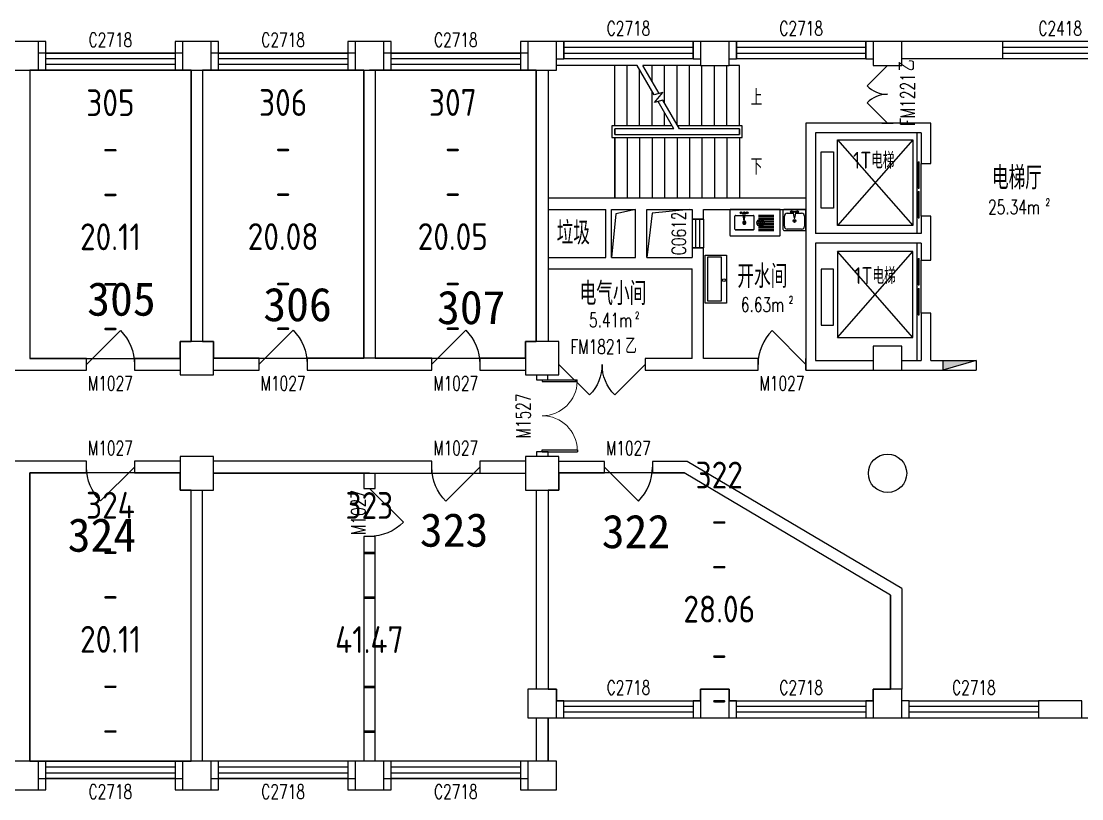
# Model space of a CAD drawing. Extents: x 9002 to 103626, y 104402 to 120609.
# Drawn here: x 34866 to 56976, y 104402 to 120609 of the extents above; entities that cross this region are included whole.
import ezdxf

# ---------------------------------------------------------------- set-up
doc = ezdxf.new("R2010")
doc.units = 0
doc.header["$LTSCALE"] = 1000
doc.header["$MEASUREMENT"] = 0
for name, color, linetype in [('body', 30, 'Continuous'), ('GROS', 6, 'Continuous'), ('name', 1, 'Continuous'), ('RM$', 5, 'Continuous'), ('RM$TXT', 5, 'Continuous')]:
    doc.layers.add(name, color=color, linetype=linetype)
doc.styles.add('_TCH_DIM', font='SIMPLEX', dxfattribs={"bigfont": 'GBCBIG'})
doc.styles.add('_TCH_SPACE', font='SIMPLEX', dxfattribs={"bigfont": 'GBCBIG'})
doc.styles.add('_TCH_WINDOW', font='SIMPLEX', dxfattribs={"bigfont": 'GBCBIG'})
doc.styles.get("Standard").update_dxf_attribs({"font": 'gbenor.shx', "bigfont": 'gbcbig.shx'})

# ---------------------------------------------------------------- blocks, each defined once
blk = doc.blocks.new('_YZHK')
blk.add_circle((0, 0), 0.5)
blk = doc.blocks.new('_FZHK')
blk.add_lwpolyline([(-0.5, -0.5), (0.5, -0.5), (0.5, 0.5), (-0.5, 0.5)], close=True)
blk = doc.blocks.new('$DorLib2D$00000114')
at = {"color": 0}
blk.add_line((0.5, 0), (-0.207, 0.707), dxfattribs=at)
blk.add_arc((0.5, 0), 1, 135, 180, dxfattribs=at)
blk = doc.blocks.new('$WINLIB2D$00000001')
at = {"color": 0}
for points in [[(-0.5, 0.5), (-0.5, -0.5)], [(-0.5, 0.5), (0.5, 0.5)], [(0.5, -0.5), (0.5, 0.5)], [(0.5, 0.1667), (-0.5, 0.1667)], [(0.5, -0.1667), (-0.5, -0.1667)], [(-0.5, -0.5), (0.5, -0.5)]]:
    blk.add_lwpolyline(points, dxfattribs=at)
blk = doc.blocks.new('$DorLib2D$00000116')
at = {"color": 0}
for p, q in [((-0.5, 0), (-0.146, 0.354)), ((0.5, 0), (0.146, 0.354))]:
    blk.add_line(p, q, dxfattribs=at)
for centre, start, end in [((-0.5, 0), 0, 45), ((0.5, 0), 135, 180)]:
    blk.add_arc(centre, 0.5, start, end, dxfattribs=at)
blk = doc.blocks.new('$DorLib2D$00000127')
at = {"color": 0, "linetype": 'Continuous'}
for p, q in [((-0.033, 0.795, -93.75), (-0.533, 0.795, -93.75)), ((-0.533, 0.795, -93.75), (-0.533, 0.69, -93.75)), ((-0.033, 0.69, -93.75), (-0.533, 0.69, -93.75)), ((-0.033, 0.795, -93.75), (-0.033, 0.69, -93.75)), ((0.033, 0.795, -93.75), (0.033, 0.69, -93.75)), ((0.533, 0.795, -93.75), (0.033, 0.795, -93.75)), ((0.533, 0.69, -93.75), (0.033, 0.69, -93.75)), ((0.533, 0.795, -93.75), (0.533, 0.69, -93.75)), ((0.5, 0.5, -93.75), (-0.5, 0.5, -93.75))]:
    blk.add_line(p, q, dxfattribs=at)
blk = doc.blocks.new('$DorLib2D$00000002')
for p, q in [((-0.5, 0), (-0.5, 0.4875)), ((-0.475, 0.4875), (-0.5, 0.4875)), ((-0.475, 0), (-0.475, 0.4875)), ((0.475, 0), (0.475, 0.4875)), ((0.475, 0.4875), (0.5, 0.4875)), ((0.5, 0), (0.5, 0.4875)), ((-0.5, 0), (-0.475, 0)), ((0.5, 0), (0.475, 0))]:
    blk.add_line(p, q)
at = {"lineweight": 13}
for centre, start, end in [((-0.4875, 0), 0, 88.53072), ((0.4875, 0), 91.46928, 180)]:
    blk.add_arc(centre, 0.4875, start, end, dxfattribs=at)
blk = doc.blocks.new('$lvtry$00000171')
for p, q in [((-74, 11), (-11, 74)), ((-70, -27), (27, 70)), ((-53, -53), (53, 53)), ((-27, -70), (70, 27)), ((11, -74), (74, -11))]:
    blk.add_line(p, q)
blk.add_circle((0, 0), 75)
blk.add_point((0, 0))
blk = doc.blocks.new('$lvtry$00000189')
at = {"color": 0}
for p, q in [((-359, -351, 0), (-359, -119, 0)), ((-347, -107, 0), (-206, -107, 0)), ((-200, -183, 0), (-210, -64, 0)), ((-188, -183, 0), (-200, -183, 0)), ((-188, -183, 0), (-178, -64, 0)), ((-182, -107, 0), (-34, -107, 0)), ((-22, -119, 0), (-22, -351, 0)), ((63, -103, 0), (336, -103, 0)), ((63, -123, 0), (336, -123, 0)), ((63, -153, 0), (336, -153, 0)), ((63, -173, 0), (336, -173, 0)), ((-34, -363, 0), (-347, -363, 0)), ((63, -203, 0), (336, -203, 0)), ((63, -223, 0), (336, -223, 0)), ((63, -253, 0), (336, -253, 0)), ((63, -273, 0), (336, -273, 0)), ((63, -303, 0), (336, -303, 0)), ((63, -323, 0), (336, -323, 0)), ((63, -353, 0), (336, -353, 0)), ((63, -373, 0), (336, -373, 0))]:
    blk.add_line(p, q, dxfattribs=at)
at = {"color": 0, "elevation": 0}
blk.add_lwpolyline([(440, 0), (-440, 0, 0.414214), (-450, -10), (-450, -300), (-450, -461, 0.414214), (-440, -471), (440, -471, 0.414214), (450, -461), (450, -10)], format="xyb", dxfattribs=at)
for points, const_width in [([(-353, -95), (-370, -113)], 1.91), ([(-370, -357), (-370, -113)], 2), ([(-353, -95), (-207, -95)], 1.8), ([(-181, -95), (-28, -95)], 1.8), ([(-10, -113), (-28, -95)], 1.91), ([(-10, -113), (-10, -357)], 2), ([(-370, -357), (-353, -375)], 1.91), ([(-28, -375), (-353, -375)], 1.8), ([(-28, -375), (-10, -357)], 1.91)]:
    blk.add_lwpolyline(points, dxfattribs=dict(at, const_width=const_width))
for points in [[(-347, -107), (-351, -108), (-354, -110), (-357, -113), (-358, -117), (-359, -119)], [(-22, -119), (-23, -115), (-25, -111), (-28, -109), (-32, -107), (-34, -107)], [(-359, -351), (-358, -355), (-356, -358), (-353, -361), (-349, -363), (-347, -363)], [(-221, -235), (-219, -245), (-214, -255), (-206, -261), (-196, -265), (-186, -265), (-176, -261), (-169, -255), (-163, -245), (-162, -235), (-163, -225), (-169, -215), (-176, -209), (-186, -205), (-196, -205), (-206, -209), (-214, -215), (-219, -225), (-221, -235)], [(-210, -235), (-209, -242), (-206, -248), (-201, -252), (-194, -254), (-188, -254), (-182, -252), (-176, -248), (-173, -242), (-172, -235), (-173, -228), (-176, -222), (-182, -218), (-188, -215), (-194, -215), (-201, -218), (-206, -222), (-209, -228), (-210, -235)], [(-34, -363), (-30, -362), (-26, -360), (-24, -357), (-22, -353), (-22, -351)]]:
    blk.add_lwpolyline(points, dxfattribs=at)
at = {"color": 0}
for centre, radius in [((-247, -61, 0), 19.9), ((-247, -61, 0), 14.9), ((-142, -61, 0), 19.9), ((-142, -61, 0), 14.9)]:
    blk.add_circle(centre, radius, dxfattribs=at)
for centre, radius, start, end in [((-194, -64, 0), 15.8, 359.4773, 185.95), ((440, -10, 0), 10, 0, 90)]:
    blk.add_arc(centre, radius, start, end, dxfattribs=at)
for p in [(-194, -64, 0), (-191, -235, 0)]:
    blk.add_point(p, dxfattribs=at)
blk = doc.blocks.new('$lvtry$00000188')
at = {"color": 0, "linetype": 'ByBlock'}
for p, q in [((-262, -437, 0), (-262, -175, 0)), ((-187, -100, 0), (-31, -100, 0)), ((-41, -53, 0), (-12, -225, 0)), ((-38, -50, 0), (38, -50, 0)), ((-12, -225, 0), (12, -225, 0)), ((12, -225, 0), (41, -53, 0)), ((31, -100, 0), (187, -100, 0)), ((262, -175, 0), (262, -437, 0)), ((187, -512, 0), (-187, -512, 0))]:
    blk.add_line(p, q, dxfattribs=at)
at = {"color": 0, "linetype": 'ByBlock', "elevation": 0}
blk.add_lwpolyline([(-262, 0, 0.414214), (-300, -37), (-300, -512, 0.414214), (-262, -549), (262, -549, 0.414214), (300, -512), (300, -37, 0.414214), (262, 0)], format="xyb", close=True, dxfattribs=at)
blk.add_lwpolyline([(262, -175, 0.414214), (187, -100)], format="xyb", dxfattribs=at)
at = {"color": 0, "linetype": 'ByBlock'}
for centre, radius in [((-80, -62, 0), 25), ((-80, -62, 0), 20), ((0, -300, 0), 37.4), ((80, -62, 0), 25), ((80, -62, 0), 20)]:
    blk.add_circle(centre, radius, dxfattribs=at)
for centre, radius, start, end in [((-187, -175, 0), 74.9, 90, 180), ((-38, -53, 0), 3, 90, 189.4623), ((38, -53, 0), 3, 350.5377, 90), ((-187, -437, 0), 74.9, 180, 270), ((187, -437, 0), 74.9, 270, 0)]:
    blk.add_arc(centre, radius, start, end, dxfattribs=at)
at = {"color": 0}
for p in [(0, -65, 0), (0, -300, 0)]:
    blk.add_point(p, dxfattribs=at)

msp = doc.modelspace()

# ---------------------------------------------------------------- hatches: boundary and pattern name
at = {"layer": 'body'}
msp.add_hatch(color=30, dxfattribs=at).paths.add_polyline_path([(54776, 113536), (54076, 113536), (54076, 113336)])

# ---------------------------------------------------------------- linework, layer by layer
at = {"layer": 'body', "color": 30}
for p, q in [((35376, 120186), (35226, 120186)), ((35376, 119946), (35376, 120186)), ((38226, 120186), (38076, 120186)), ((38076, 120186), (38076, 119946)), ((38976, 120186), (38826, 120186)), ((38976, 119946), (38976, 120186)), ((41826, 120186), (41676, 120186)), ((41676, 120186), (41676, 119946)), ((42576, 120186), (42426, 120186)), ((42576, 119946), (42576, 120186)), ((45426, 120186), (45276, 120186)), ((45276, 120186), (45276, 119946)), ((46176, 120186), (46026, 120186)), ((46176, 119826), (46176, 120186)), ((49026, 120186), (48876, 120186)), ((48876, 120186), (48876, 119826)), ((49776, 120186), (49626, 120186)), ((49776, 119826), (49776, 120186)), ((52626, 120186), (52476, 120186)), ((52476, 120186), (52476, 119826)), ((57711, 120186), (53226, 120186)), ((35376, 119946), (35226, 119946)), ((35376, 119586), (35376, 119946)), ((38226, 119946), (38076, 119946)), ((38076, 119946), (38076, 119586)), ((38976, 119946), (38826, 119946)), ((38976, 119586), (38976, 119946)), ((41676, 119946), (41676, 119586)), ((42576, 119586), (42576, 119946)), ((45426, 119946), (45276, 119946)), ((45276, 119946), (45276, 119586)), ((46026, 119826), (46176, 119826)), ((47238, 119686), (46026, 119686)), ((47709, 119686), (47238, 119686)), ((47238, 118426), (47238, 119686)), ((47238, 118426), (47238, 119686)), ((47498, 118426), (47498, 119686)), ((48063, 119073), (47709, 119686)), ((49026, 119686), (47825, 119686)), ((48163, 119100), (47825, 119686)), ((48018, 119351), (48018, 119686)), ((48278, 118900), (48278, 119686)), ((48538, 118450), (48538, 119686)), ((48798, 118426), (48798, 119686)), ((48876, 119826), (49026, 119826)), ((49058, 118426), (49058, 119686)), ((49318, 118426), (49318, 119686)), ((49578, 118426), (49578, 119686)), ((49626, 119826), (49776, 119826)), ((49838, 119686), (49626, 119686)), ((49838, 118426), (49838, 119686)), ((52476, 119826), (52626, 119826)), ((57726, 119826), (53226, 119826)), ((35046, 119586), (35046, 113576)), ((35226, 119586), (35376, 119586)), ((38076, 119586), (38226, 119586)), ((38406, 119586), (38406, 113936)), ((38646, 119586), (38646, 113936)), ((38826, 119586), (38976, 119586)), ((41676, 119586), (41826, 119586)), ((42006, 119586), (42006, 113586)), ((42246, 119586), (42246, 113586)), ((42426, 119586), (42576, 119586)), ((45276, 119586), (45426, 119586)), ((45601, 119586), (45601, 116926)), ((45851, 119586), (45851, 116926)), ((45851, 119586), (45851, 116926)), ((47758, 118426), (47758, 119601)), ((48018, 118426), (48018, 119151)), ((48244, 119121), (48063, 119073)), ((48071, 118915), (48244, 119121)), ((48243, 118961), (48071, 118915)), ((48587, 118366), (48243, 118961)), ((48471, 118366), (48143, 118934)), ((48278, 118426), (48278, 118700)), ((48437, 118426), (47178, 118426)), ((47178, 118426), (47178, 118186)), ((48471, 118366), (47238, 118366)), ((48471, 118366), (47238, 118366)), ((47238, 118366), (47238, 118246)), ((47238, 118246), (47238, 118366)), ((49898, 118426), (48552, 118426)), ((49838, 118366), (48587, 118366)), ((49838, 118366), (48587, 118366)), ((49838, 118246), (49838, 118366)), ((49838, 118366), (49838, 118246)), ((49898, 118186), (49898, 118426)), ((53826, 118485), (51226, 118485)), ((51226, 118485), (51226, 116926)), ((53046, 118486), (52806, 118486)), ((52806, 118486), (52806, 118485)), ((52806, 118485), (53046, 118485)), ((53046, 118485), (53046, 118486)), ((53826, 117644), (53826, 118485)), ((47178, 118186), (49898, 118186)), ((47238, 118246), (49838, 118246)), ((47238, 118246), (49838, 118246)), ((47238, 118186), (47238, 116926)), ((47238, 116926), (47238, 118186)), ((47498, 118186), (47498, 116926)), ((47758, 118186), (47758, 116926)), ((48018, 118186), (48018, 116926)), ((48278, 118186), (48278, 116926)), ((48538, 118186), (48538, 116926)), ((48798, 118186), (48798, 116926)), ((49058, 118186), (49058, 116926)), ((49318, 118186), (49318, 116926)), ((49578, 118186), (49578, 116926)), ((49838, 118186), (49838, 116926)), ((53626, 118285), (51426, 118285)), ((51426, 118285), (51426, 116926)), ((53454, 118136), (51886, 116349)), ((51886, 118136), (53454, 116349)), ((53534, 118285), (53534, 116186)), ((53626, 118285), (53626, 117644)), ((53626, 117644), (53826, 117644)), ((45601, 116926), (45601, 113936)), ((45851, 116926), (47051, 116926)), ((45851, 116926), (47238, 116926)), ((45851, 116926), (45851, 113936)), ((47051, 116926), (47671, 116926)), ((47238, 116926), (49838, 116926)), ((47671, 116926), (48851, 116926)), ((48851, 116926), (51226, 116926)), ((51226, 116926), (51226, 115986)), ((51426, 116926), (51426, 116186)), ((45851, 116686), (47051, 116686)), ((47051, 115686), (47051, 116686)), ((47171, 115686), (47171, 116686)), ((47171, 116686), (47671, 116686)), ((47671, 115686), (47671, 116686)), ((47911, 116686), (48851, 116686)), ((47911, 115686), (47911, 116686)), ((48851, 116686), (48851, 116486)), ((49091, 116686), (51226, 116686)), ((49091, 116486), (49091, 116686)), ((53826, 116544), (53626, 116544)), ((53626, 116544), (53626, 116186)), ((53826, 115986), (53826, 116544)), ((48851, 116486), (49091, 116486)), ((53626, 116186), (51426, 116186)), ((49091, 115886), (48851, 115886)), ((48851, 115886), (48851, 115686)), ((49091, 115686), (49091, 115886)), ((51226, 115986), (51226, 113336)), ((51426, 115986), (51426, 113536)), ((53626, 115986), (51426, 115986)), ((53534, 115986), (53534, 113536)), ((53626, 115986), (53626, 115626)), ((53826, 115626), (53826, 115986)), ((45851, 115686), (47051, 115686)), ((45851, 115686), (45851, 115446)), ((47171, 115686), (47671, 115686)), ((47911, 115686), (48851, 115686)), ((49091, 113576), (49091, 115686)), ((53454, 114020), (51886, 115806)), ((51886, 114020), (53454, 115806)), ((45851, 115446), (47051, 115446)), ((47051, 115446), (47671, 115446)), ((47671, 115446), (48851, 115446)), ((48851, 113576), (48851, 115446)), ((53626, 115626), (53826, 115626)), ((53826, 114526), (53626, 114526)), ((53626, 114526), (53626, 113536)), ((53826, 113536), (53826, 114526)), ((36226, 113576), (35046, 113576)), ((36226, 113336), (36226, 113576)), ((38176, 113576), (37226, 113576)), ((37226, 113576), (37226, 113336)), ((39826, 113586), (38876, 113586)), ((39826, 113336), (39826, 113586)), ((42126, 113586), (40826, 113586)), ((40826, 113586), (40826, 113336)), ((43426, 113586), (42126, 113586)), ((43426, 113336), (43426, 113586)), ((45376, 113586), (44426, 113586)), ((44426, 113586), (44426, 113336)), ((48851, 113576), (47876, 113576)), ((47876, 113576), (47876, 113336)), ((50226, 113576), (49091, 113576)), ((50226, 113336), (50226, 113576)), ((51226, 113336), (51226, 113576)), ((51426, 113536), (52626, 113536)), ((53226, 113536), (53626, 113536)), ((53826, 113536), (54776, 113536)), ((54076, 113536), (54076, 113336)), ((54776, 113536), (54076, 113336)), ((54776, 113536), (54776, 113336)), ((54776, 113536), (54776, 113336)), ((33626, 113336), (34926, 113336)), ((34926, 113336), (36226, 113336)), ((37226, 113336), (38176, 113336)), ((38876, 113336), (39826, 113336)), ((40826, 113336), (42126, 113336)), ((42126, 113336), (43426, 113336)), ((44426, 113336), (45376, 113336)), ((45606, 113236), (45606, 113135)), ((45846, 113136), (45846, 113236)), ((47876, 113336), (48851, 113336)), ((48851, 113336), (50226, 113336)), ((51226, 113336), (52626, 113336)), ((53226, 113336), (53626, 113336)), ((53626, 113336), (54776, 113336)), ((45606, 113135), (45846, 113136)), ((34926, 111436), (31676, 111436)), ((36226, 111436), (34926, 111436)), ((36226, 111196), (36226, 111436)), ((38176, 111436), (37226, 111436)), ((37226, 111436), (37226, 111196)), ((42126, 111436), (38876, 111436)), ((43426, 111436), (42126, 111436)), ((43426, 111186), (43426, 111436)), ((45376, 111436), (44426, 111436)), ((44426, 111436), (44426, 111186)), ((45848, 111636), (45608, 111635)), ((45608, 111635), (45608, 111536)), ((45848, 111536), (45848, 111636)), ((47026, 111435), (46076, 111435)), ((47026, 111195), (47026, 111435)), ((48751, 111435), (48026, 111435)), ((48026, 111435), (48026, 111195)), ((53226, 108786), (48751, 111435)), ((35046, 111196), (36226, 111196)), ((35046, 105186), (35046, 111196)), ((37226, 111196), (38176, 111196)), ((42126, 111186), (38876, 111186)), ((42006, 111186), (42006, 110872)), ((42126, 111186), (43426, 111186)), ((42246, 110872), (42246, 111186)), ((44426, 111186), (45376, 111186)), ((46076, 111195), (47026, 111195)), ((48026, 111195), (48685, 111195)), ((52986, 108649), (48685, 111195)), ((38406, 105186), (38406, 110836)), ((38646, 105186), (38646, 110836)), ((42006, 110872), (42246, 110872)), ((45601, 110836), (45601, 106686)), ((45851, 110836), (45851, 106686)), ((42246, 109872), (42006, 109872)), ((42006, 109872), (42006, 105186)), ((42246, 105186), (42246, 109872)), ((53226, 108786), (53226, 106686)), ((52986, 108649), (52986, 106686)), ((46176, 106446), (46026, 106446)), ((46176, 106086), (46176, 106446)), ((49026, 106446), (48876, 106446)), ((48876, 106446), (48876, 106086)), ((49776, 106446), (49626, 106446)), ((49776, 106086), (49776, 106446)), ((52626, 106446), (52476, 106446)), ((52476, 106446), (52476, 106086)), ((53376, 106446), (53226, 106446)), ((53376, 106086), (53376, 106446)), ((56976, 106446), (56076, 106446)), ((56076, 106446), (56076, 106086)), ((56976, 106086), (56976, 106446)), ((45601, 106086), (45601, 105186)), ((45851, 106086), (45851, 105186)), ((46026, 106086), (46176, 106086)), ((48876, 106086), (49026, 106086)), ((49626, 106086), (49776, 106086)), ((52476, 106086), (52626, 106086)), ((53226, 106086), (53376, 106086)), ((56076, 106086), (56976, 106086)), ((35376, 105185), (35226, 105185)), ((35376, 104825), (35376, 105185)), ((38226, 105185), (38076, 105185)), ((38076, 105185), (38076, 104825)), ((38976, 105185), (38826, 105185)), ((38976, 104825), (38976, 105185)), ((41826, 105185), (41676, 105185)), ((41676, 105185), (41676, 104825)), ((42576, 105185), (42426, 105185)), ((42576, 104825), (42576, 105185)), ((45426, 105185), (45276, 105185)), ((45276, 105185), (45276, 104825)), ((35226, 104825), (35376, 104825)), ((35376, 104586), (35376, 104825)), ((38076, 104825), (38226, 104825)), ((38076, 104825), (38076, 104586)), ((38826, 104825), (38976, 104825)), ((38976, 104586), (38976, 104825)), ((41676, 104825), (41826, 104825)), ((41676, 104825), (41676, 104586)), ((42426, 104825), (42576, 104825)), ((42576, 104586), (42576, 104825)), ((45276, 104825), (45426, 104825)), ((45276, 104825), (45276, 104586)), ((35226, 104586), (35376, 104586)), ((38076, 104586), (38226, 104586)), ((38826, 104586), (38976, 104586)), ((41676, 104586), (41826, 104586)), ((42426, 104586), (42576, 104586)), ((45276, 104586), (45426, 104586))]:
    msp.add_line(p, q, dxfattribs=at)
for points in [[(49968, 117586, 0, 0, 0), (46544, 117586, 0, 0, 0), (46544, 119026, 0, 0, 0), (47718, 119026, 80, 0, 0), (48018, 119026, 0, 0, 0)], [(49968, 119026, 0, 0, 0), (48578, 119026, 80, 0, 0), (48278, 119026, 0, 0, 0)]]:
    msp.add_lwpolyline(points, format="xyseb", dxfattribs=at)
for points in [[(51886, 118136), (53454, 118136), (53454, 116349), (51886, 116349)], [(51543, 117885), (51800, 117885), (51800, 116713), (51543, 116713)], [(49121, 114732), (49121, 115732), (49571, 115732), (49571, 114732)], [(49178, 115701), (49457, 115701), (49457, 114773), (49178, 114773)], [(51886, 114020), (53454, 114020), (53454, 115806), (51886, 115806)], [(51543, 114271), (51800, 114271), (51800, 115443), (51543, 115443)]]:
    msp.add_lwpolyline(points, close=True, dxfattribs=at)
for points in [[(47671, 116686), (47264, 116594), (47171, 115686)], [(48796, 116686), (48022, 116606), (47911, 115686)]]:
    msp.add_lwpolyline(points, dxfattribs=at)
msp.add_circle((49516, 115213), 29.5, dxfattribs=at)
at = {"layer": 'GROS'}
for points in [[(67626, 120186), (45426, 120186), (45426, 119946), (42426, 119946), (42426, 120186), (41826, 120186), (41826, 119946), (38826, 119946), (38826, 120186), (38226, 120186), (38226, 119946), (35226, 119946), (35226, 120186), (34626, 120186)], [(34626, 104586), (35226, 104586), (35226, 104825), (38226, 104825), (38226, 104586), (38826, 104586), (38826, 104825), (41826, 104825), (41826, 104586), (42426, 104586), (42426, 104825), (45426, 104825), (45426, 104586), (46026, 104586), (46026, 105186), (45851, 105186), (45851, 106086), (67201, 106086)]]:
    msp.add_lwpolyline(points, dxfattribs=at)
at = {"layer": 'RM$', "ltscale": 20}
for points in [[(35046, 119586), (35046, 113576), (38176, 113576), (38176, 113936), (38406, 113936), (38406, 119586), (35046, 119586)], [(38646, 119586), (38646, 113936), (38876, 113936), (38876, 113586), (42006, 113586), (42006, 119586), (38646, 119586)], [(42246, 119586), (42246, 113586), (45376, 113586), (45376, 113936), (45601, 113936), (45601, 119586), (42126, 119586)], [(35046, 111196), (35046, 105186), (38406, 105186), (38406, 110836), (38176, 110836), (38176, 111196)], [(46076, 111195), (46076, 110836), (45851, 110836), (45851, 106686), (46026, 106686), (46026, 106446), (49026, 106446), (49026, 106686), (49626, 106686), (49626, 106446), (52626, 106446), (52626, 106686), (52986, 106686), (52986, 108649), (48685, 111195)]]:
    msp.add_lwpolyline(points, close=True, dxfattribs=at)
at = {"layer": 'RM$'}
msp.add_lwpolyline([(38646, 110836), (38876, 110836), (38876, 111186), (45376, 111186), (45376, 110836), (45601, 110836), (45601, 106686), (45426, 106686), (45426, 106086), (45601, 106086), (45601, 105186), (38646, 105186)], close=True, dxfattribs=at)

# ---------------------------------------------------------------- block references
at = {"layer": 'body', "color": 30}
ref = msp.add_blockref('$WINLIB2D$00000001', (47526, 120006), dxfattribs=dict(at, xscale=2700, yscale=360, zscale=360, rotation=180))
ref.add_attrib('A', 'C2718', (47071, 120312), dxfattribs={"color": 30, "height": 297.5, "style": '_TCH_WINDOW', "width": 0.705882})
ref = msp.add_blockref('$WINLIB2D$00000001', (51126, 120006), dxfattribs=dict(at, xscale=2700, yscale=360, zscale=360, rotation=180))
ref.add_attrib('A', 'C2718', (50671, 120312), dxfattribs={"color": 30, "height": 297.5, "style": '_TCH_WINDOW', "width": 0.705882})
ref = msp.add_blockref('$WINLIB2D$00000001', (56526, 120006), dxfattribs=dict(at, xscale=2400, yscale=360, zscale=360, rotation=180))
ref.add_attrib('A', 'C2418', (56071, 120312), dxfattribs={"color": 30, "height": 297.5, "style": '_TCH_WINDOW', "width": 0.705882})
ref = msp.add_blockref('$WINLIB2D$00000001', (36726, 119766), dxfattribs=dict(at, xscale=-2700, yscale=360, zscale=360, rotation=180))
ref.add_attrib('A', 'C2718', (36271, 120072), dxfattribs={"color": 30, "height": 297.5, "style": '_TCH_WINDOW', "width": 0.705882})
ref = msp.add_blockref('$WINLIB2D$00000001', (40326, 119766), dxfattribs=dict(at, xscale=-2700, yscale=360, zscale=360, rotation=180))
ref.add_attrib('A', 'C2718', (39871, 120072), dxfattribs={"color": 30, "height": 297.5, "style": '_TCH_WINDOW', "width": 0.705882})
ref = msp.add_blockref('$WINLIB2D$00000001', (43926, 119766), dxfattribs=dict(at, xscale=-2700, yscale=360, zscale=360, rotation=180))
ref.add_attrib('A', 'C2718', (43471, 120072), dxfattribs={"color": 30, "height": 297.5, "style": '_TCH_WINDOW', "width": 0.705882})
for name, p, xscale, yscale, zscale in [('_FZHK', (34926, 119886), 600, 600, 600), ('_FZHK', (38526, 119886), 600, 600, 600), ('_FZHK', (42126, 119886), 600, 600, 600), ('_FZHK', (45726, 119886), 600, 600, 600), ('_FZHK', (49326, 119936), 600, 500, 500), ('_FZHK', (52926, 119936), 600, 500, 500), ('$lvtry$00000189', (50164, 116686, 0), 1.167728237791932, 1.167728237791932, 1.167728237791932), ('$lvtry$00000188', (50986, 116686), 0.8, 0.8, 0.8), ('_FZHK', (38526, 113586), 700, 700, 700), ('_FZHK', (45726, 113586), 700, 700, 700), ('_FZHK', (52926, 113586), 600, 500, 500), ('$DorLib2D$00000116', (46976, 113456), 1800, -1800, 240), ('_FZHK', (38526, 111186), 700, 700, 700), ('_FZHK', (45726, 111186), 700, 700, 700), ('_YZHK', (52926, 111186), 800, 800, 800), ('_FZHK', (45726, 106386), 600, 600, 600), ('_FZHK', (49326, 106386), 600, 600, 600), ('_FZHK', (52926, 106386), 600, 600, 600), ('_FZHK', (34926, 104886), 600, 600, 600), ('_FZHK', (38526, 104886), 600, 600, 600), ('_FZHK', (42126, 104886), 600, 600, 600), ('_FZHK', (45726, 104886), 600, 600, 600)]:
    msp.add_blockref(name, p, dxfattribs=dict(at, xscale=xscale, yscale=yscale, zscale=zscale))
at = {"layer": 'body', "color": 30, "rotation": 90}
for name, p, xscale, yscale, zscale in [('$DorLib2D$00000116', (52926, 119086), 1200, 1200, 240), ('$DorLib2D$00000127', (53726, 117094), -1100, 200, 200), ('$DorLib2D$00000127', (53726, 115076), -1100, 200, 200)]:
    msp.add_blockref(name, p, dxfattribs=dict(at, xscale=xscale, yscale=yscale, zscale=zscale))
at = {"layer": 'body', "color": 30}
ref = msp.add_blockref('$WINLIB2D$00000001', (48971, 116186), dxfattribs=dict(at, xscale=-600, yscale=-240, zscale=240, rotation=90))
ref.add_attrib('A', 'C0612', (48724, 115731), dxfattribs={"color": 30, "height": 297.5, "rotation": 90, "style": '_TCH_WINDOW', "width": 0.705882})
msp.add_blockref('$lvtry$00000171', (50279, 116407), dxfattribs=at)
ref = msp.add_blockref('$DorLib2D$00000114', (36726, 113456), dxfattribs=dict(at, xscale=-1000, yscale=1000, zscale=240))
ref.add_attrib('A', 'M1027', (36256, 112912), dxfattribs={"color": 30, "height": 297.5, "style": '_TCH_WINDOW', "width": 0.705882})
ref = msp.add_blockref('$DorLib2D$00000114', (40326, 113461), dxfattribs=dict(at, xscale=-1000, yscale=1000, zscale=250))
ref.add_attrib('A', 'M1027', (39856, 112912), dxfattribs={"color": 30, "height": 297.5, "style": '_TCH_WINDOW', "width": 0.705882})
ref = msp.add_blockref('$DorLib2D$00000114', (43926, 113461), dxfattribs=dict(at, xscale=-1000, yscale=1000, zscale=250))
ref.add_attrib('A', 'M1027', (43456, 112912), dxfattribs={"color": 30, "height": 297.5, "style": '_TCH_WINDOW', "width": 0.705882})
ref = msp.add_blockref('$DorLib2D$00000114', (50726, 113456), dxfattribs=dict(at, xscale=1000, yscale=1000, zscale=240))
ref.add_attrib('A', 'M1027', (50256, 112912), dxfattribs={"color": 30, "height": 297.5, "style": '_TCH_WINDOW', "width": 0.705882})
ref = msp.add_blockref('$DorLib2D$00000002', (45727, 112386), dxfattribs=dict(at, xscale=1500, yscale=-1500, zscale=240, rotation=90.07614298088752))
ref.add_attrib('A', 'M1527', (45482, 111915), dxfattribs={"color": 30, "height": 297.5, "rotation": 90.0761, "style": '_TCH_WINDOW', "width": 0.705882})
ref = msp.add_blockref('$DorLib2D$00000114', (36726, 111316), dxfattribs=dict(at, xscale=-1000, yscale=1000, zscale=240, rotation=180))
ref.add_attrib('A', 'M1027', (36256, 111562), dxfattribs={"color": 30, "height": 297.5, "style": '_TCH_WINDOW', "width": 0.705882})
ref = msp.add_blockref('$DorLib2D$00000114', (43926, 111311), dxfattribs=dict(at, xscale=-1000, yscale=1000, zscale=250, rotation=180))
ref.add_attrib('A', 'M1027', (43456, 111562), dxfattribs={"color": 30, "height": 297.5, "style": '_TCH_WINDOW', "width": 0.705882})
ref = msp.add_blockref('$DorLib2D$00000114', (47526, 111315), dxfattribs=dict(at, xscale=-1000, yscale=-1000, zscale=240))
ref.add_attrib('A', 'M1027', (47056, 111561), dxfattribs={"color": 30, "height": 297.5, "style": '_TCH_WINDOW', "width": 0.705882})
ref = msp.add_blockref('$DorLib2D$00000114', (42126, 110372), dxfattribs=dict(at, xscale=1000, yscale=-1000, zscale=240, rotation=90))
ref.add_attrib('A', 'M1027', (42043, 109902), dxfattribs={"color": 30, "height": 297.5, "rotation": 90, "style": '_TCH_WINDOW', "width": 0.705882})
ref = msp.add_blockref('$WINLIB2D$00000001', (47526, 106266), dxfattribs=dict(at, xscale=2700, yscale=-360, zscale=360))
ref.add_attrib('A', 'C2718', (47071, 106572), dxfattribs={"color": 30, "height": 297.5, "style": '_TCH_WINDOW', "width": 0.705882})
ref = msp.add_blockref('$WINLIB2D$00000001', (51126, 106266), dxfattribs=dict(at, xscale=2700, yscale=-360, zscale=360))
ref.add_attrib('A', 'C2718', (50671, 106572), dxfattribs={"color": 30, "height": 297.5, "style": '_TCH_WINDOW', "width": 0.705882})
ref = msp.add_blockref('$WINLIB2D$00000001', (54726, 106266), dxfattribs=dict(at, xscale=2700, yscale=-360, zscale=360))
ref.add_attrib('A', 'C2718', (54271, 106572), dxfattribs={"color": 30, "height": 297.5, "style": '_TCH_WINDOW', "width": 0.705882})
ref = msp.add_blockref('$WINLIB2D$00000001', (36726, 105005), dxfattribs=dict(at, xscale=-2700, yscale=360, zscale=360))
ref.add_attrib('A', 'C2718', (36271, 104402), dxfattribs={"color": 30, "height": 297.5, "style": '_TCH_WINDOW', "width": 0.705882})
ref = msp.add_blockref('$WINLIB2D$00000001', (40326, 105005), dxfattribs=dict(at, xscale=-2700, yscale=360, zscale=360))
ref.add_attrib('A', 'C2718', (39871, 104402), dxfattribs={"color": 30, "height": 297.5, "style": '_TCH_WINDOW', "width": 0.705882})
ref = msp.add_blockref('$WINLIB2D$00000001', (43926, 105005), dxfattribs=dict(at, xscale=-2700, yscale=360, zscale=360))
ref.add_attrib('A', 'C2718', (43471, 104402), dxfattribs={"color": 30, "height": 297.5, "style": '_TCH_WINDOW', "width": 0.705882})

# ---------------------------------------------------------------- texts
at = {"layer": 'body', "color": 30, "style": '_TCH_WINDOW'}
msp.add_text('乙', height=338, rotation=90, dxfattribs=at).set_placement((53496, 119566))
at = {"layer": 'body', "color": 30, "style": '_TCH_WINDOW', "width": 0.705882}
msp.add_text('FM1221', height=297.5, rotation=90, dxfattribs=at).set_placement((53496, 118426))
at = {"layer": 'body', "color": 7, "style": '_TCH_DIM'}
for s, p in [('上', (50073, 118851)), ('下', (50073, 117411))]:
    msp.add_text(s, height=338, dxfattribs=at).set_placement(p)
at = {"layer": 'body', "color": 30}
for s, height, p in [('1T', 350, (52206, 117537)), ('电梯', 337.6, (52585, 117537)), ('1T', 350, (52231, 115132)), ('电梯', 337.6, (52611, 115132))]:
    msp.add_text(s, height=height, dxfattribs=at).set_placement(p)
at = {"layer": 'body', "color": 30, "width": 0.705882}
for s, height, style, p in [('2', 149, '_TCH_SPACE', (47662, 114406)), ('FM1821', 297.5, '_TCH_WINDOW', (46316, 113676))]:
    msp.add_text(s, height=height, dxfattribs=dict(at, style=style)).set_placement(p)
at = {"layer": 'body', "color": 30, "style": '_TCH_WINDOW'}
msp.add_text('乙', height=338, dxfattribs=at).set_placement((47456, 113676))
at = {"layer": 'name', "style": '_TCH_SPACE'}
msp.add_text('电梯厅', height=482.3, dxfattribs=at).set_placement((55103, 117104))
at = {"layer": 'name', "style": '_TCH_SPACE', "width": 0.705882}
for s, height, p in [('25.34m', 297.5, (55022, 116587)), ('2', 149, (56222, 116762)), ('6.63m', 297.5, (49869, 114552)), ('2', 149, (50869, 114727)), ('5.41m', 297.5, (46702, 114231))]:
    msp.add_text(s, height=height, dxfattribs=at).set_placement(p)
at = {"layer": 'name'}
for s, p in [('垃圾', (46028, 115955)), ('开水间', (49795, 115049)), ('电气小间', (46508, 114692))]:
    msp.add_text(s, height=482.3, dxfattribs=at).set_placement(p)
at = {"layer": 'name', "color": 7, "char_height": 700, "attachment_point": 1}
for s, insert in [('{\\fFangSong|b0|i0|c134|p49;\\C1;305}', (36241, 115171)), ('{\\fFangSong|b0|i0|c134|p49;\\C1;306}', (39912, 115056)), ('{\\fFangSong|b0|i0|c134|p49;\\C1;307}', (43533, 114995)), ('{\\fFangSong|b0|i0|c134|p49;\\C1;323}', (43176, 110356)), ('{\\fFangSong|b0|i0|c134|p49;\\C1;324}', (35834, 110251)), ('{\\fFangSong|b0|i0|c134|p49;\\C1;322}', (46968, 110325))]:
    msp.add_mtext_dynamic_manual_height_columns(s, width=70636.07, gutter_width=1750, heights=[0], dxfattribs=dict(at, insert=insert))
at = {"layer": 'RM$TXT', "char_height": 558.8, "attachment_point": 8}
for s, insert in [('305^M^J-^M^J-^M^J20.11^M^J-^M^J-^M^J', (36726, 113973)), ('306^M^J-^M^J-^M^J20.08^M^J-^M^J-^M^J', (40326, 113978)), ('307^M^J-^M^J-^M^J20.05^M^J-^M^J-^M^J', (43863, 113978)), ('322^M^J-^M^J-^M^J28.06^M^J-^M^J-^M^J', (49418, 106213)), ('324^M^J-^M^J-^M^J20.11^M^J-^M^J-^M^J', (36726, 105583)), ('323^M^J-^M^J-^M^J41.47^M^J-^M^J-^M^J', (42123, 105578))]:
    msp.add_mtext(s, dxfattribs=dict(at, insert=insert))

doc.saveas('drawing.dxf')
